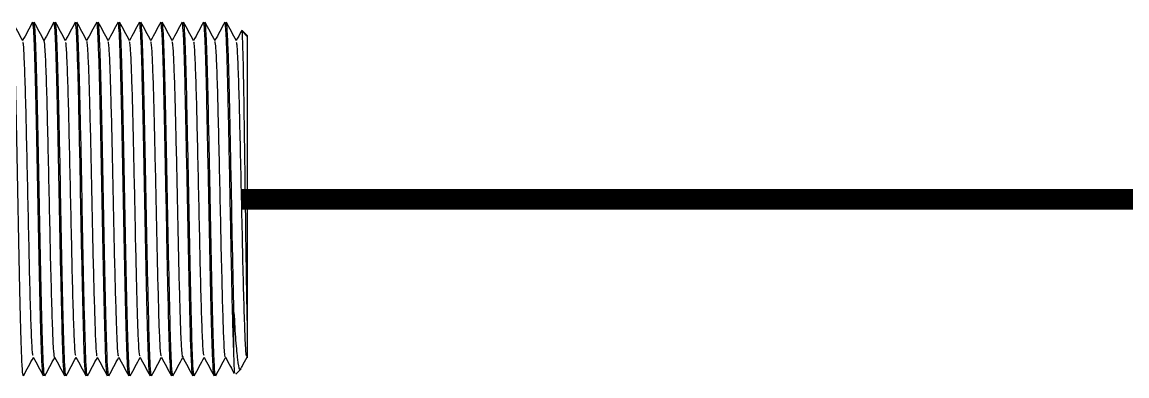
# Model space of a CAD drawing. Header units: centimetres. Extents: x -13594 to 4017, y -3206 to 1780.
# Drawn here: x -12973.1 to -12867, y -889.2 to -855.3 of the extents above; entities that cross this region are included whole.
import ezdxf
from ezdxf.lldxf.tags import DXFTag

# ---------------------------------------------------------------- set-up
doc = ezdxf.new("R2010")
doc.units = ezdxf.units.CM
doc.layers.add('cold water', color=150, linetype='Continuous')
tags = doc.linetypes.add('WATER', pattern='A,7.5,-1.155096,["Water",Standard,S=1.5,R=0,X=0,Y=-0.35773],-8.414339,7.5', length=24.569435).pattern_tags.tags
tags[6] = DXFTag(74, 10)

msp = doc.modelspace()

# ---------------------------------------------------------------- linework, layer by layer
at = {"color": 7, "linetype": 'Continuous', "lineweight": 25}
for p, q in [((-12972.02, -855.37), (-12972.07, -855.42)), ((-12972.02, -855.37), (-12971.89, -855.37)), ((-12971.89, -855.37), (-12971.92, -855.4)), ((-12969.97, -855.37), (-12970.02, -855.42)), ((-12969.97, -855.37), (-12969.84, -855.37)), ((-12969.84, -855.37), (-12969.87, -855.4)), ((-12967.92, -855.37), (-12967.97, -855.42)), ((-12967.92, -855.37), (-12967.79, -855.37)), ((-12967.79, -855.37), (-12967.82, -855.4)), ((-12965.87, -855.37), (-12965.91, -855.42)), ((-12965.87, -855.37), (-12965.74, -855.37)), ((-12965.74, -855.37), (-12965.76, -855.4)), ((-12963.82, -855.37), (-12963.87, -855.42)), ((-12963.82, -855.37), (-12963.69, -855.37)), ((-12963.69, -855.37), (-12963.71, -855.4)), ((-12961.77, -855.37), (-12961.81, -855.42)), ((-12961.77, -855.37), (-12961.64, -855.37)), ((-12961.64, -855.37), (-12961.66, -855.4)), ((-12959.72, -855.37), (-12959.76, -855.42)), ((-12959.72, -855.37), (-12959.59, -855.37)), ((-12959.59, -855.37), (-12959.61, -855.4)), ((-12957.67, -855.37), (-12957.71, -855.42)), ((-12957.67, -855.37), (-12957.54, -855.37)), ((-12957.54, -855.37), (-12957.56, -855.4)), ((-12955.62, -855.37), (-12955.66, -855.42)), ((-12955.62, -855.37), (-12955.49, -855.37)), ((-12955.49, -855.37), (-12955.51, -855.4)), ((-12953.56, -855.37), (-12953.61, -855.42)), ((-12953.56, -855.37), (-12953.44, -855.37)), ((-12953.44, -855.37), (-12953.46, -855.4)), ((-12951.45, -856.55), (-12951.94, -856.07)), ((-12951.94, -856.16), (-12951.96, -856.09)), ((-12951.45, -856.65), (-12951.94, -856.16)), ((-12951.45, -856.55), (-12951.45, -856.65)), ((-12951.45, -856.65), (-12951.45, -883.91)), ((-12952.73, -887.35), (-12952.73, -883.13)), ((-12952.54, -889.05), (-12952.04, -888.54)), ((-12973.05, -889.14), (-12972.92, -889.14)), ((-12971, -889.14), (-12970.87, -889.14)), ((-12968.95, -889.14), (-12968.82, -889.14)), ((-12966.89, -889.14), (-12966.77, -889.14)), ((-12964.84, -889.14), (-12964.72, -889.14)), ((-12962.79, -889.14), (-12962.66, -889.14)), ((-12960.74, -889.14), (-12960.61, -889.14)), ((-12958.69, -889.14), (-12958.56, -889.14)), ((-12956.64, -889.14), (-12956.51, -889.14)), ((-12954.59, -889.14), (-12954.46, -889.14))]:
    msp.add_line(p, q, dxfattribs=at)
for points, knots in [([(-12973.01, -857.08), (-12973.17, -856.78), (-12973.49, -856.18), (-12973.81, -855.58), (-12973.97, -855.28)], [0, 0, 0, 0, 0.499985, 1, 1, 1, 1]), ([(-12972.94, -889.11), (-12972.96, -889.14), (-12973.01, -889.2), (-12973.09, -887.96), (-12973.17, -885.66), (-12973.26, -882.42), (-12973.35, -878.49), (-12973.43, -874.13), (-12973.51, -869.65), (-12973.6, -865.34), (-12973.69, -861.51), (-12973.77, -858.42), (-12973.86, -856.19), (-12973.92, -855.64), (-12973.94, -855.37)], [0, 0, 0, 0, 0.0609, 0.147211, 0.232048, 0.316884, 0.403195, 0.488032, 0.572869, 0.659179, 0.744016, 0.828853, 0.915163, 1, 1, 1, 1]), ([(-12972.07, -855.28), (-12972.23, -855.58), (-12972.54, -856.17), (-12972.86, -856.76), (-12973.02, -857.05)], [0, 0, 0, 0, 0.506996, 1, 1, 1, 1]), ([(-12971.04, -889.08), (-12971.06, -889.09), (-12971.1, -889.12), (-12971.17, -887.94), (-12971.25, -885.67), (-12971.34, -882.42), (-12971.43, -878.49), (-12971.51, -874.13), (-12971.59, -869.65), (-12971.68, -865.34), (-12971.76, -861.51), (-12971.85, -858.42), (-12971.94, -856.19), (-12971.99, -855.64), (-12972.02, -855.37)], [0, 0, 0, 0, 0.038385, 0.126765, 0.213636, 0.300507, 0.388887, 0.475757, 0.562628, 0.651008, 0.737879, 0.824749, 0.913129, 1, 1, 1, 1]), ([(-12970.95, -857.08), (-12971.11, -856.78), (-12971.43, -856.18), (-12971.75, -855.58), (-12971.91, -855.28)], [0, 0, 0, 0, 0.499984, 1, 1, 1, 1]), ([(-12970.89, -889.11), (-12970.91, -889.13), (-12970.96, -889.2), (-12971.04, -887.96), (-12971.12, -885.66), (-12971.21, -882.42), (-12971.3, -878.49), (-12971.38, -874.13), (-12971.46, -869.65), (-12971.55, -865.34), (-12971.64, -861.51), (-12971.72, -858.42), (-12971.81, -856.19), (-12971.87, -855.64), (-12971.89, -855.37)], [0, 0, 0, 0, 0.059928, 0.146328, 0.231252, 0.316177, 0.402577, 0.487501, 0.572426, 0.658826, 0.743751, 0.828675, 0.915075, 1, 1, 1, 1]), ([(-12970.02, -855.28), (-12970.18, -855.58), (-12970.49, -856.17), (-12970.81, -856.76), (-12970.97, -857.05)], [0, 0, 0, 0, 0.505899, 1, 1, 1, 1]), ([(-12968.99, -889.08), (-12969, -889.09), (-12969.04, -889.12), (-12969.12, -887.94), (-12969.2, -885.67), (-12969.28, -882.42), (-12969.37, -878.49), (-12969.46, -874.13), (-12969.54, -869.65), (-12969.63, -865.34), (-12969.71, -861.51), (-12969.8, -858.42), (-12969.89, -856.19), (-12969.94, -855.64), (-12969.97, -855.37)], [0, 0, 0, 0, 0.038517, 0.126885, 0.213744, 0.300603, 0.38897, 0.475829, 0.562688, 0.651056, 0.737915, 0.824773, 0.913141, 1, 1, 1, 1]), ([(-12968.9, -857.08), (-12969.06, -856.78), (-12969.38, -856.18), (-12969.7, -855.58), (-12969.87, -855.28)], [0, 0, 0, 0, 0.499986, 1, 1, 1, 1]), ([(-12968.84, -889.11), (-12968.86, -889.14), (-12968.91, -889.21), (-12968.99, -887.96), (-12969.07, -885.66), (-12969.16, -882.42), (-12969.25, -878.49), (-12969.33, -874.13), (-12969.41, -869.65), (-12969.5, -865.34), (-12969.59, -861.51), (-12969.67, -858.42), (-12969.76, -856.19), (-12969.81, -855.64), (-12969.84, -855.37)], [0, 0, 0, 0, 0.061931, 0.148147, 0.232891, 0.317635, 0.40385, 0.488594, 0.573338, 0.659553, 0.744297, 0.829041, 0.915256, 1, 1, 1, 1]), ([(-12967.97, -855.28), (-12968.13, -855.58), (-12968.44, -856.17), (-12968.76, -856.76), (-12968.92, -857.05)], [0, 0, 0, 0, 0.506906, 1, 1, 1, 1]), ([(-12966.94, -889.09), (-12966.95, -889.1), (-12966.99, -889.13), (-12967.07, -887.94), (-12967.15, -885.66), (-12967.23, -882.42), (-12967.32, -878.49), (-12967.41, -874.13), (-12967.49, -869.65), (-12967.58, -865.34), (-12967.66, -861.51), (-12967.75, -858.42), (-12967.84, -856.19), (-12967.89, -855.64), (-12967.92, -855.37)], [0, 0, 0, 0, 0.039379, 0.127668, 0.214449, 0.30123, 0.389518, 0.476299, 0.56308, 0.651369, 0.73815, 0.824931, 0.913219, 1, 1, 1, 1]), ([(-12966.85, -857.08), (-12967.01, -856.78), (-12967.33, -856.18), (-12967.66, -855.58), (-12967.82, -855.28)], [0, 0, 0, 0, 0.499985, 1, 1, 1, 1]), ([(-12966.79, -889.11), (-12966.81, -889.14), (-12966.86, -889.21), (-12966.94, -887.96), (-12967.02, -885.66), (-12967.11, -882.42), (-12967.2, -878.49), (-12967.28, -874.13), (-12967.36, -869.65), (-12967.45, -865.34), (-12967.54, -861.51), (-12967.62, -858.42), (-12967.71, -856.19), (-12967.76, -855.64), (-12967.79, -855.37)], [0, 0, 0, 0, 0.061842, 0.148066, 0.232817, 0.317569, 0.403793, 0.488545, 0.573297, 0.659521, 0.744272, 0.829024, 0.915248, 1, 1, 1, 1]), ([(-12965.91, -855.28), (-12966.07, -855.58), (-12966.39, -856.17), (-12966.71, -856.76), (-12966.86, -857.05)], [0, 0, 0, 0, 0.506194, 1, 1, 1, 1]), ([(-12964.89, -889.08), (-12964.9, -889.09), (-12964.94, -889.12), (-12965.02, -887.94), (-12965.1, -885.67), (-12965.18, -882.42), (-12965.27, -878.49), (-12965.36, -874.13), (-12965.44, -869.65), (-12965.53, -865.34), (-12965.61, -861.51), (-12965.7, -858.42), (-12965.79, -856.19), (-12965.84, -855.64), (-12965.87, -855.37)], [0, 0, 0, 0, 0.037978, 0.126395, 0.213303, 0.30021, 0.388627, 0.475535, 0.562443, 0.65086, 0.737768, 0.824675, 0.913092, 1, 1, 1, 1]), ([(-12964.8, -857.08), (-12964.96, -856.78), (-12965.28, -856.18), (-12965.6, -855.58), (-12965.76, -855.28)], [0, 0, 0, 0, 0.499984, 1, 1, 1, 1]), ([(-12964.74, -889.11), (-12964.76, -889.14), (-12964.81, -889.2), (-12964.89, -887.96), (-12964.97, -885.66), (-12965.06, -882.42), (-12965.14, -878.49), (-12965.23, -874.13), (-12965.31, -869.65), (-12965.4, -865.34), (-12965.48, -861.51), (-12965.57, -858.42), (-12965.66, -856.19), (-12965.71, -855.64), (-12965.74, -855.37)], [0, 0, 0, 0, 0.060055, 0.146443, 0.231357, 0.31627, 0.402658, 0.487571, 0.572484, 0.658872, 0.743786, 0.828699, 0.915087, 1, 1, 1, 1]), ([(-12963.86, -855.28), (-12964.02, -855.58), (-12964.34, -856.17), (-12964.66, -856.76), (-12964.81, -857.05)], [0, 0, 0, 0, 0.5067613, 1, 1, 1, 1]), ([(-12962.84, -889.09), (-12962.85, -889.1), (-12962.89, -889.13), (-12962.97, -887.94), (-12963.05, -885.66), (-12963.13, -882.42), (-12963.22, -878.49), (-12963.31, -874.13), (-12963.39, -869.65), (-12963.48, -865.34), (-12963.56, -861.51), (-12963.65, -858.42), (-12963.73, -856.19), (-12963.79, -855.64), (-12963.82, -855.37)], [0, 0, 0, 0, 0.0399537, 0.1281894, 0.2149185, 0.3016476, 0.3898832, 0.4766123, 0.5633414, 0.651577, 0.7383062, 0.8250353, 0.9132709, 1, 1, 1, 1]), ([(-12962.75, -857.08), (-12962.91, -856.78), (-12963.23, -856.18), (-12963.55, -855.58), (-12963.71, -855.28)], [0, 0, 0, 0, 0.499986, 1, 1, 1, 1]), ([(-12962.69, -889.11), (-12962.71, -889.14), (-12962.76, -889.2), (-12962.84, -887.96), (-12962.92, -885.66), (-12963, -882.42), (-12963.09, -878.49), (-12963.18, -874.13), (-12963.26, -869.65), (-12963.35, -865.34), (-12963.43, -861.51), (-12963.52, -858.42), (-12963.61, -856.19), (-12963.66, -855.64), (-12963.69, -855.37)], [0, 0, 0, 0, 0.0611742, 0.1474595, 0.2322716, 0.3170837, 0.403369, 0.4881811, 0.5729932, 0.6592785, 0.7440905, 0.8289026, 0.9151879, 1, 1, 1, 1]), ([(-12961.81, -855.28), (-12961.97, -855.58), (-12962.29, -856.17), (-12962.61, -856.76), (-12962.76, -857.05)], [0, 0, 0, 0, 0.506572, 1, 1, 1, 1]), ([(-12960.79, -889.08), (-12960.8, -889.09), (-12960.84, -889.12), (-12960.92, -887.94), (-12961, -885.67), (-12961.08, -882.42), (-12961.17, -878.49), (-12961.25, -874.13), (-12961.34, -869.65), (-12961.43, -865.34), (-12961.51, -861.51), (-12961.59, -858.42), (-12961.68, -856.19), (-12961.74, -855.64), (-12961.77, -855.37)], [0, 0, 0, 0, 0.037945, 0.126365, 0.213276, 0.300186, 0.388607, 0.475517, 0.562428, 0.650848, 0.737759, 0.824669, 0.913089, 1, 1, 1, 1]), ([(-12960.7, -857.08), (-12960.86, -856.78), (-12961.18, -856.18), (-12961.5, -855.58), (-12961.66, -855.28)], [0, 0, 0, 0, 0.4999851, 1, 1, 1, 1]), ([(-12960.64, -889.11), (-12960.66, -889.14), (-12960.7, -889.21), (-12960.79, -887.96), (-12960.87, -885.66), (-12960.95, -882.42), (-12961.04, -878.49), (-12961.13, -874.13), (-12961.21, -869.65), (-12961.3, -865.34), (-12961.38, -861.51), (-12961.47, -858.42), (-12961.56, -856.19), (-12961.61, -855.64), (-12961.64, -855.37)], [0, 0, 0, 0, 0.0625, 0.148664, 0.233356, 0.318048, 0.404212, 0.488904, 0.573596, 0.65976, 0.744452, 0.829144, 0.915308, 1, 1, 1, 1]), ([(-12959.76, -855.28), (-12959.92, -855.58), (-12960.24, -856.17), (-12960.56, -856.76), (-12960.71, -857.05)], [0, 0, 0, 0, 0.5063227, 1, 1, 1, 1]), ([(-12958.74, -889.09), (-12958.75, -889.1), (-12958.79, -889.13), (-12958.86, -887.94), (-12958.95, -885.66), (-12959.03, -882.42), (-12959.12, -878.49), (-12959.2, -874.13), (-12959.29, -869.65), (-12959.38, -865.34), (-12959.46, -861.51), (-12959.54, -858.42), (-12959.63, -856.19), (-12959.69, -855.64), (-12959.72, -855.37)], [0, 0, 0, 0, 0.039624, 0.12789, 0.214649, 0.301407, 0.389673, 0.476432, 0.563191, 0.651457, 0.738216, 0.824975, 0.913241, 1, 1, 1, 1]), ([(-12958.65, -857.08), (-12958.81, -856.78), (-12959.13, -856.18), (-12959.45, -855.58), (-12959.61, -855.28)], [0, 0, 0, 0, 0.499984, 1, 1, 1, 1]), ([(-12958.59, -889.11), (-12958.61, -889.14), (-12958.65, -889.2), (-12958.74, -887.96), (-12958.82, -885.66), (-12958.9, -882.42), (-12958.99, -878.49), (-12959.08, -874.13), (-12959.16, -869.65), (-12959.25, -865.34), (-12959.33, -861.51), (-12959.42, -858.42), (-12959.51, -856.19), (-12959.56, -855.64), (-12959.59, -855.37)], [0, 0, 0, 0, 0.060343, 0.146705, 0.231592, 0.316479, 0.402841, 0.487728, 0.572615, 0.658977, 0.743864, 0.828751, 0.915113, 1, 1, 1, 1]), ([(-12957.71, -855.28), (-12957.87, -855.58), (-12958.19, -856.17), (-12958.51, -856.76), (-12958.66, -857.05)], [0, 0, 0, 0, 0.5069268, 1, 1, 1, 1]), ([(-12956.69, -889.08), (-12956.7, -889.09), (-12956.74, -889.12), (-12956.81, -887.94), (-12956.9, -885.67), (-12956.98, -882.42), (-12957.07, -878.49), (-12957.15, -874.13), (-12957.24, -869.65), (-12957.33, -865.34), (-12957.41, -861.51), (-12957.49, -858.42), (-12957.58, -856.19), (-12957.64, -855.64), (-12957.67, -855.37)], [0, 0, 0, 0, 0.038188, 0.126586, 0.213474, 0.300363, 0.388761, 0.47565, 0.562538, 0.650936, 0.737825, 0.824713, 0.913111, 1, 1, 1, 1]), ([(-12956.6, -857.08), (-12956.76, -856.78), (-12957.08, -856.18), (-12957.4, -855.58), (-12957.56, -855.29)], [0, 0, 0, 0, 0.499984, 1, 1, 1, 1]), ([(-12956.54, -889.11), (-12956.56, -889.14), (-12956.6, -889.2), (-12956.69, -887.96), (-12956.77, -885.66), (-12956.85, -882.42), (-12956.94, -878.49), (-12957.02, -874.13), (-12957.11, -869.65), (-12957.2, -865.34), (-12957.28, -861.51), (-12957.36, -858.42), (-12957.45, -856.19), (-12957.51, -855.64), (-12957.54, -855.37)], [0, 0, 0, 0, 0.060442, 0.146795, 0.231673, 0.316551, 0.402904, 0.487782, 0.57266, 0.659013, 0.743891, 0.828769, 0.915122, 1, 1, 1, 1]), ([(-12955.66, -855.28), (-12955.82, -855.58), (-12956.14, -856.17), (-12956.45, -856.76), (-12956.61, -857.05)], [0, 0, 0, 0, 0.505884, 1, 1, 1, 1]), ([(-12954.64, -889.09), (-12954.65, -889.09), (-12954.69, -889.12), (-12954.76, -887.94), (-12954.85, -885.67), (-12954.93, -882.42), (-12955.02, -878.49), (-12955.1, -874.13), (-12955.19, -869.65), (-12955.28, -865.34), (-12955.36, -861.51), (-12955.44, -858.42), (-12955.53, -856.19), (-12955.59, -855.64), (-12955.62, -855.37)], [0, 0, 0, 0, 0.038872, 0.127207, 0.214034, 0.30086, 0.389196, 0.476022, 0.562849, 0.651184, 0.738011, 0.824838, 0.913173, 1, 1, 1, 1]), ([(-12954.55, -857.08), (-12954.71, -856.78), (-12955.03, -856.18), (-12955.35, -855.58), (-12955.51, -855.28)], [0, 0, 0, 0, 0.499985, 1, 1, 1, 1]), ([(-12954.48, -889.11), (-12954.5, -889.14), (-12954.55, -889.21), (-12954.63, -887.96), (-12954.72, -885.66), (-12954.8, -882.42), (-12954.89, -878.49), (-12954.97, -874.13), (-12955.06, -869.65), (-12955.15, -865.34), (-12955.23, -861.51), (-12955.31, -858.42), (-12955.4, -856.19), (-12955.46, -855.64), (-12955.49, -855.37)], [0, 0, 0, 0, 0.062481, 0.148646, 0.23334, 0.318034, 0.404199, 0.488893, 0.573587, 0.659753, 0.744447, 0.829141, 0.915306, 1, 1, 1, 1]), ([(-12953.61, -855.28), (-12953.77, -855.58), (-12954.09, -856.17), (-12954.4, -856.76), (-12954.56, -857.05)], [0, 0, 0, 0, 0.506995, 1, 1, 1, 1]), ([(-12952.73, -887.35), (-12952.75, -886.74), (-12952.8, -885.51), (-12952.87, -882.89), (-12952.94, -879.81), (-12953.01, -876.39), (-12953.08, -872.79), (-12953.15, -869.16), (-12953.22, -865.66), (-12953.29, -862.47), (-12953.35, -859.73), (-12953.42, -857.55), (-12953.5, -855.99), (-12953.54, -855.58), (-12953.56, -855.37)], [0, 0, 0, 0, 0.082551, 0.165355, 0.249672, 0.333581, 0.41567, 0.499152, 0.583549, 0.666932, 0.749063, 0.83304, 0.917324, 1, 1, 1, 1]), ([(-12952.5, -857.08), (-12952.66, -856.78), (-12952.98, -856.18), (-12953.3, -855.58), (-12953.46, -855.28)], [0, 0, 0, 0, 0.499985, 1, 1, 1, 1]), ([(-12952.73, -883.13), (-12952.76, -881.87), (-12952.82, -879.36), (-12952.91, -874.89), (-12952.99, -870.28), (-12953.09, -865.81), (-12953.17, -861.8), (-12953.26, -858.56), (-12953.35, -856.23), (-12953.41, -855.66), (-12953.44, -855.37)], [0, 0, 0, 0, 0.126218, 0.251097, 0.374722, 0.501003, 0.625569, 0.749464, 0.875777, 1, 1, 1, 1]), ([(-12951.98, -856.06), (-12952, -856.1), (-12952.18, -856.43), (-12952.35, -856.76), (-12952.51, -857.05)], [0, 0, 0, 0, 0.114415, 1, 1, 1, 1]), ([(-12969.95, -887.42), (-12969.99, -887.23), (-12970.05, -886.85), (-12970.15, -884.54), (-12970.25, -881.17), (-12970.36, -876.94), (-12970.45, -872.27), (-12970.56, -867.61), (-12970.66, -863.37), (-12970.75, -859.99), (-12970.86, -857.67), (-12970.92, -857.28), (-12970.95, -857.09)], [0, 0, 0, 0, 0.099096, 0.199453, 0.299192, 0.400637, 0.499841, 0.600889, 0.701586, 0.801031, 0.902516, 1, 1, 1, 1]), ([(-12953.55, -887.39), (-12953.55, -887.4), (-12953.58, -887.57), (-12953.66, -886.57), (-12953.76, -884.35), (-12953.85, -880.84), (-12953.96, -876.58), (-12954.05, -871.89), (-12954.16, -867.25), (-12954.26, -863.07), (-12954.35, -859.77), (-12954.46, -857.59), (-12954.52, -857.28), (-12954.55, -857.13)], [0, 0, 0, 0, 0.00566, 0.106851, 0.206774, 0.306615, 0.407831, 0.506812, 0.607845, 0.708148, 0.80763, 0.908929, 1, 1, 1, 1]), ([(-12951.45, -883.91), (-12951.46, -883.45), (-12951.48, -882.4), (-12951.51, -880.66), (-12951.53, -878.97), (-12951.55, -877.71), (-12951.57, -876.83), (-12951.58, -876.02), (-12951.59, -875.12), (-12951.6, -873.99), (-12951.62, -872.85), (-12951.63, -871.74), (-12951.65, -870.49), (-12951.67, -868.98), (-12951.7, -867.26), (-12951.72, -865.61), (-12951.74, -864.25), (-12951.76, -863.07), (-12951.77, -862.07), (-12951.79, -861.21), (-12951.8, -860.57), (-12951.81, -860.1), (-12951.82, -859.62), (-12951.83, -859.1), (-12951.84, -858.55), (-12951.86, -858.09), (-12951.88, -857.38), (-12951.9, -856.77), (-12951.92, -856.37), (-12951.93, -856.22), (-12951.94, -856.17), (-12951.94, -856.16)], [0, 0, 0, 0, 0.054576, 0.125255, 0.174845, 0.212293, 0.237545, 0.250569, 0.281719, 0.312899, 0.344108, 0.375347, 0.404312, 0.445911, 0.500182, 0.548989, 0.590643, 0.625114, 0.662179, 0.692974, 0.717481, 0.735685, 0.750133, 0.778407, 0.805009, 0.829936, 0.853184, 0.929224, 0.968523, 0.992522, 1, 1, 1, 1]), ([(-12972.01, -887.25), (-12972.02, -887.25), (-12972.07, -887.25), (-12972.16, -885.69), (-12972.26, -882.84), (-12972.36, -878.94), (-12972.46, -874.42), (-12972.56, -869.69), (-12972.66, -865.23), (-12972.76, -861.38), (-12972.86, -858.64), (-12972.94, -857.2), (-12972.99, -857.24), (-12973.01, -857.25)], [0, 0, 0, 0, 0.052424, 0.153628, 0.252612, 0.353694, 0.453939, 0.553497, 0.654797, 0.753867, 0.854743, 0.95532, 1, 1, 1, 1]), ([(-12967.9, -887.26), (-12967.92, -887.27), (-12967.96, -887.32), (-12968.05, -885.89), (-12968.15, -883.15), (-12968.25, -879.32), (-12968.35, -874.85), (-12968.45, -870.12), (-12968.55, -865.62), (-12968.65, -861.7), (-12968.75, -858.84), (-12968.84, -857.27), (-12968.89, -857.26), (-12968.9, -857.25)], [0, 0, 0, 0, 0.044185, 0.145489, 0.244553, 0.345492, 0.446026, 0.545367, 0.646718, 0.745943, 0.846626, 0.947447, 1, 1, 1, 1]), ([(-12965.85, -887.3), (-12965.86, -887.31), (-12965.9, -887.36), (-12965.98, -886.28), (-12966.06, -884.14), (-12966.15, -881.06), (-12966.25, -877.34), (-12966.33, -873.23), (-12966.42, -869.05), (-12966.51, -865.12), (-12966.6, -861.7), (-12966.69, -859.1), (-12966.78, -857.44), (-12966.83, -857.24), (-12966.85, -857.14)], [0, 0, 0, 0, 0.0324205, 0.1225406, 0.2110554, 0.2998387, 0.3899399, 0.4781535, 0.5672774, 0.6573078, 0.7453142, 0.8347302, 0.9246382, 1, 1, 1, 1]), ([(-12963.8, -887.3), (-12963.81, -887.31), (-12963.85, -887.36), (-12963.93, -886.27), (-12964.01, -884.11), (-12964.1, -881.02), (-12964.2, -877.29), (-12964.28, -873.18), (-12964.37, -869.01), (-12964.46, -865.08), (-12964.55, -861.67), (-12964.64, -859.07), (-12964.73, -857.44), (-12964.78, -857.25), (-12964.8, -857.16)], [0, 0, 0, 0, 0.035465, 0.125565, 0.214028, 0.302823, 0.392899, 0.48107, 0.570202, 0.660202, 0.748174, 0.837593, 0.927466, 1, 1, 1, 1]), ([(-12961.75, -887.3), (-12961.76, -887.31), (-12961.8, -887.35), (-12961.88, -886.25), (-12961.97, -884.08), (-12962.05, -880.98), (-12962.15, -877.25), (-12962.23, -873.14), (-12962.32, -868.96), (-12962.41, -865.04), (-12962.5, -861.64), (-12962.59, -859.05), (-12962.68, -857.44), (-12962.73, -857.25), (-12962.75, -857.17)], [0, 0, 0, 0, 0.034547, 0.124891, 0.213563, 0.302632, 0.392947, 0.481335, 0.570737, 0.660972, 0.749169, 0.838854, 0.928957, 1, 1, 1, 1]), ([(-12959.7, -887.3), (-12959.71, -887.31), (-12959.75, -887.35), (-12959.83, -886.23), (-12959.92, -884.05), (-12960, -880.94), (-12960.1, -877.2), (-12960.18, -873.09), (-12960.27, -868.92), (-12960.36, -865), (-12960.45, -861.6), (-12960.54, -859.03), (-12960.63, -857.42), (-12960.68, -857.24), (-12960.7, -857.16)], [0, 0, 0, 0, 0.037067, 0.127061, 0.215361, 0.304118, 0.394079, 0.482104, 0.571188, 0.661064, 0.748908, 0.83827, 0.92801, 1, 1, 1, 1]), ([(-12957.65, -887.34), (-12957.65, -887.36), (-12957.69, -887.51), (-12957.77, -886.42), (-12957.86, -884.16), (-12957.95, -880.9), (-12958.05, -877.16), (-12958.13, -873.04), (-12958.22, -868.87), (-12958.31, -864.95), (-12958.4, -861.57), (-12958.49, -859), (-12958.58, -857.41), (-12958.63, -857.24), (-12958.65, -857.16)], [0, 0, 0, 0, 0.014198, 0.115511, 0.215161, 0.304165, 0.394338, 0.482555, 0.571881, 0.661965, 0.750008, 0.839609, 0.929552, 1, 1, 1, 1]), ([(-12955.6, -887.26), (-12955.62, -887.24), (-12955.67, -887.19), (-12955.76, -885.51), (-12955.86, -882.56), (-12955.96, -878.6), (-12956.06, -874.05), (-12956.16, -869.32), (-12956.26, -864.89), (-12956.36, -861.11), (-12956.46, -858.48), (-12956.54, -857.15), (-12956.59, -857.22), (-12956.6, -857.24)], [0, 0, 0, 0, 0.061095, 0.162421, 0.261624, 0.363042, 0.463242, 0.56328, 0.664746, 0.763968, 0.865222, 0.965796, 1, 1, 1, 1]), ([(-12951.47, -887.31), (-12951.5, -887.32), (-12951.56, -887.36), (-12951.65, -885.73), (-12951.75, -882.87), (-12951.85, -878.99), (-12951.95, -874.47), (-12952.05, -869.75), (-12952.15, -865.28), (-12952.25, -861.42), (-12952.35, -858.66), (-12952.44, -857.2), (-12952.48, -857.24), (-12952.5, -857.25)], [0, 0, 0, 0, 0.075348, 0.173999, 0.270478, 0.368981, 0.466719, 0.563722, 0.662461, 0.759033, 0.857328, 0.955385, 1, 1, 1, 1]), ([(-12952.73, -883.13), (-12952.68, -884.08), (-12952.57, -885.99), (-12952.39, -887.78), (-12952.24, -888.69), (-12952.15, -888.55), (-12952.12, -888.5)], [0, 0, 0, 0, 0.281168, 0.561159, 0.841717, 1, 1, 1, 1]), ([(-12951.45, -883.91), (-12951.45, -884.55), (-12951.45, -885.85), (-12951.45, -887.03), (-12951.45, -887.63), (-12951.45, -887.45), (-12951.45, -887.35)], [0, 0, 0, 0, 0.249027, 0.499362, 0.74855, 1, 1, 1, 1]), ([(-12972.94, -889.23), (-12972.78, -888.93), (-12972.46, -888.34), (-12972.15, -887.75), (-12971.99, -887.45)], [0, 0, 0, 0, 0.5067925, 1, 1, 1, 1]), ([(-12972, -887.43), (-12971.84, -887.73), (-12971.52, -888.33), (-12971.2, -888.93), (-12971.04, -889.23)], [0, 0, 0, 0, 0.499986, 1, 1, 1, 1]), ([(-12970.89, -889.23), (-12970.73, -888.93), (-12970.41, -888.34), (-12970.1, -887.75), (-12969.94, -887.45)], [0, 0, 0, 0, 0.506267, 1, 1, 1, 1]), ([(-12969.95, -887.43), (-12969.79, -887.73), (-12969.47, -888.33), (-12969.15, -888.93), (-12968.99, -889.23)], [0, 0, 0, 0, 0.499983, 1, 1, 1, 1]), ([(-12968.84, -889.22), (-12968.68, -888.92), (-12968.36, -888.33), (-12968.05, -887.74), (-12967.89, -887.45)], [0, 0, 0, 0, 0.507423, 1, 1, 1, 1]), ([(-12967.9, -887.43), (-12967.74, -887.73), (-12967.42, -888.33), (-12967.1, -888.93), (-12966.94, -889.23)], [0, 0, 0, 0, 0.4999861, 1, 1, 1, 1]), ([(-12966.79, -889.22), (-12966.63, -888.92), (-12966.31, -888.33), (-12966, -887.75), (-12965.84, -887.45)], [0, 0, 0, 0, 0.507316, 1, 1, 1, 1]), ([(-12965.85, -887.43), (-12965.69, -887.73), (-12965.37, -888.33), (-12965.05, -888.93), (-12964.89, -889.23)], [0, 0, 0, 0, 0.499984, 1, 1, 1, 1]), ([(-12964.74, -889.23), (-12964.58, -888.93), (-12964.26, -888.34), (-12963.95, -887.75), (-12963.79, -887.45)], [0, 0, 0, 0, 0.50631, 1, 1, 1, 1]), ([(-12963.8, -887.43), (-12963.64, -887.73), (-12963.32, -888.33), (-12963, -888.93), (-12962.84, -889.23)], [0, 0, 0, 0, 0.499984, 1, 1, 1, 1]), ([(-12962.69, -889.23), (-12962.53, -888.93), (-12962.21, -888.34), (-12961.89, -887.75), (-12961.74, -887.45)], [0, 0, 0, 0, 0.506991, 1, 1, 1, 1]), ([(-12961.75, -887.43), (-12961.59, -887.73), (-12961.27, -888.33), (-12960.95, -888.93), (-12960.79, -889.23)], [0, 0, 0, 0, 0.499985, 1, 1, 1, 1]), ([(-12960.64, -889.22), (-12960.47, -888.92), (-12960.16, -888.33), (-12959.84, -887.74), (-12959.69, -887.45)], [0, 0, 0, 0, 0.507726, 1, 1, 1, 1]), ([(-12959.7, -887.43), (-12959.54, -887.73), (-12959.22, -888.33), (-12958.9, -888.93), (-12958.74, -889.23)], [0, 0, 0, 0, 0.499983, 1, 1, 1, 1]), ([(-12958.59, -889.23), (-12958.43, -888.93), (-12958.11, -888.34), (-12957.79, -887.75), (-12957.64, -887.45)], [0, 0, 0, 0, 0.506494, 1, 1, 1, 1]), ([(-12957.65, -887.43), (-12957.49, -887.73), (-12957.17, -888.33), (-12956.85, -888.93), (-12956.69, -889.23)], [0, 0, 0, 0, 0.499986, 1, 1, 1, 1]), ([(-12956.54, -889.23), (-12956.38, -888.93), (-12956.06, -888.34), (-12955.74, -887.75), (-12955.59, -887.45)], [0, 0, 0, 0, 0.5065654, 1, 1, 1, 1]), ([(-12955.6, -887.43), (-12955.44, -887.73), (-12955.12, -888.33), (-12954.8, -888.93), (-12954.64, -889.23)], [0, 0, 0, 0, 0.4999831, 1, 1, 1, 1]), ([(-12954.48, -889.22), (-12954.32, -888.92), (-12954.01, -888.33), (-12953.69, -887.74), (-12953.53, -887.45)], [0, 0, 0, 0, 0.507752, 1, 1, 1, 1]), ([(-12953.55, -887.43), (-12953.39, -887.73), (-12953.11, -888.25), (-12952.83, -888.77), (-12952.71, -888.99)], [0, 0, 0, 0, 0.575435, 1, 1, 1, 1]), ([(-12952.64, -888.95), (-12952.65, -888.97), (-12952.68, -889.03), (-12952.71, -888.02), (-12952.73, -887.35)], [0, 0, 0, 0, 0.335799, 1, 1, 1, 1]), ([(-12952.05, -888.5), (-12952.02, -888.45), (-12951.82, -888.09), (-12951.63, -887.73), (-12951.47, -887.43)], [0, 0, 0, 0, 0.1636353, 1, 1, 1, 1])]:
    msp.add_open_spline(points, degree=3, knots=knots, dxfattribs=at)
at = {"layer": 'cold water', "color": 1, "linetype": 'WATER', "lineweight": 15, "ltscale": 1.2, "const_width": 2}
msp.add_lwpolyline([(-12952, -872.28), (-11040.92, -872.28)], dxfattribs=at)

doc.saveas('drawing.dxf')
